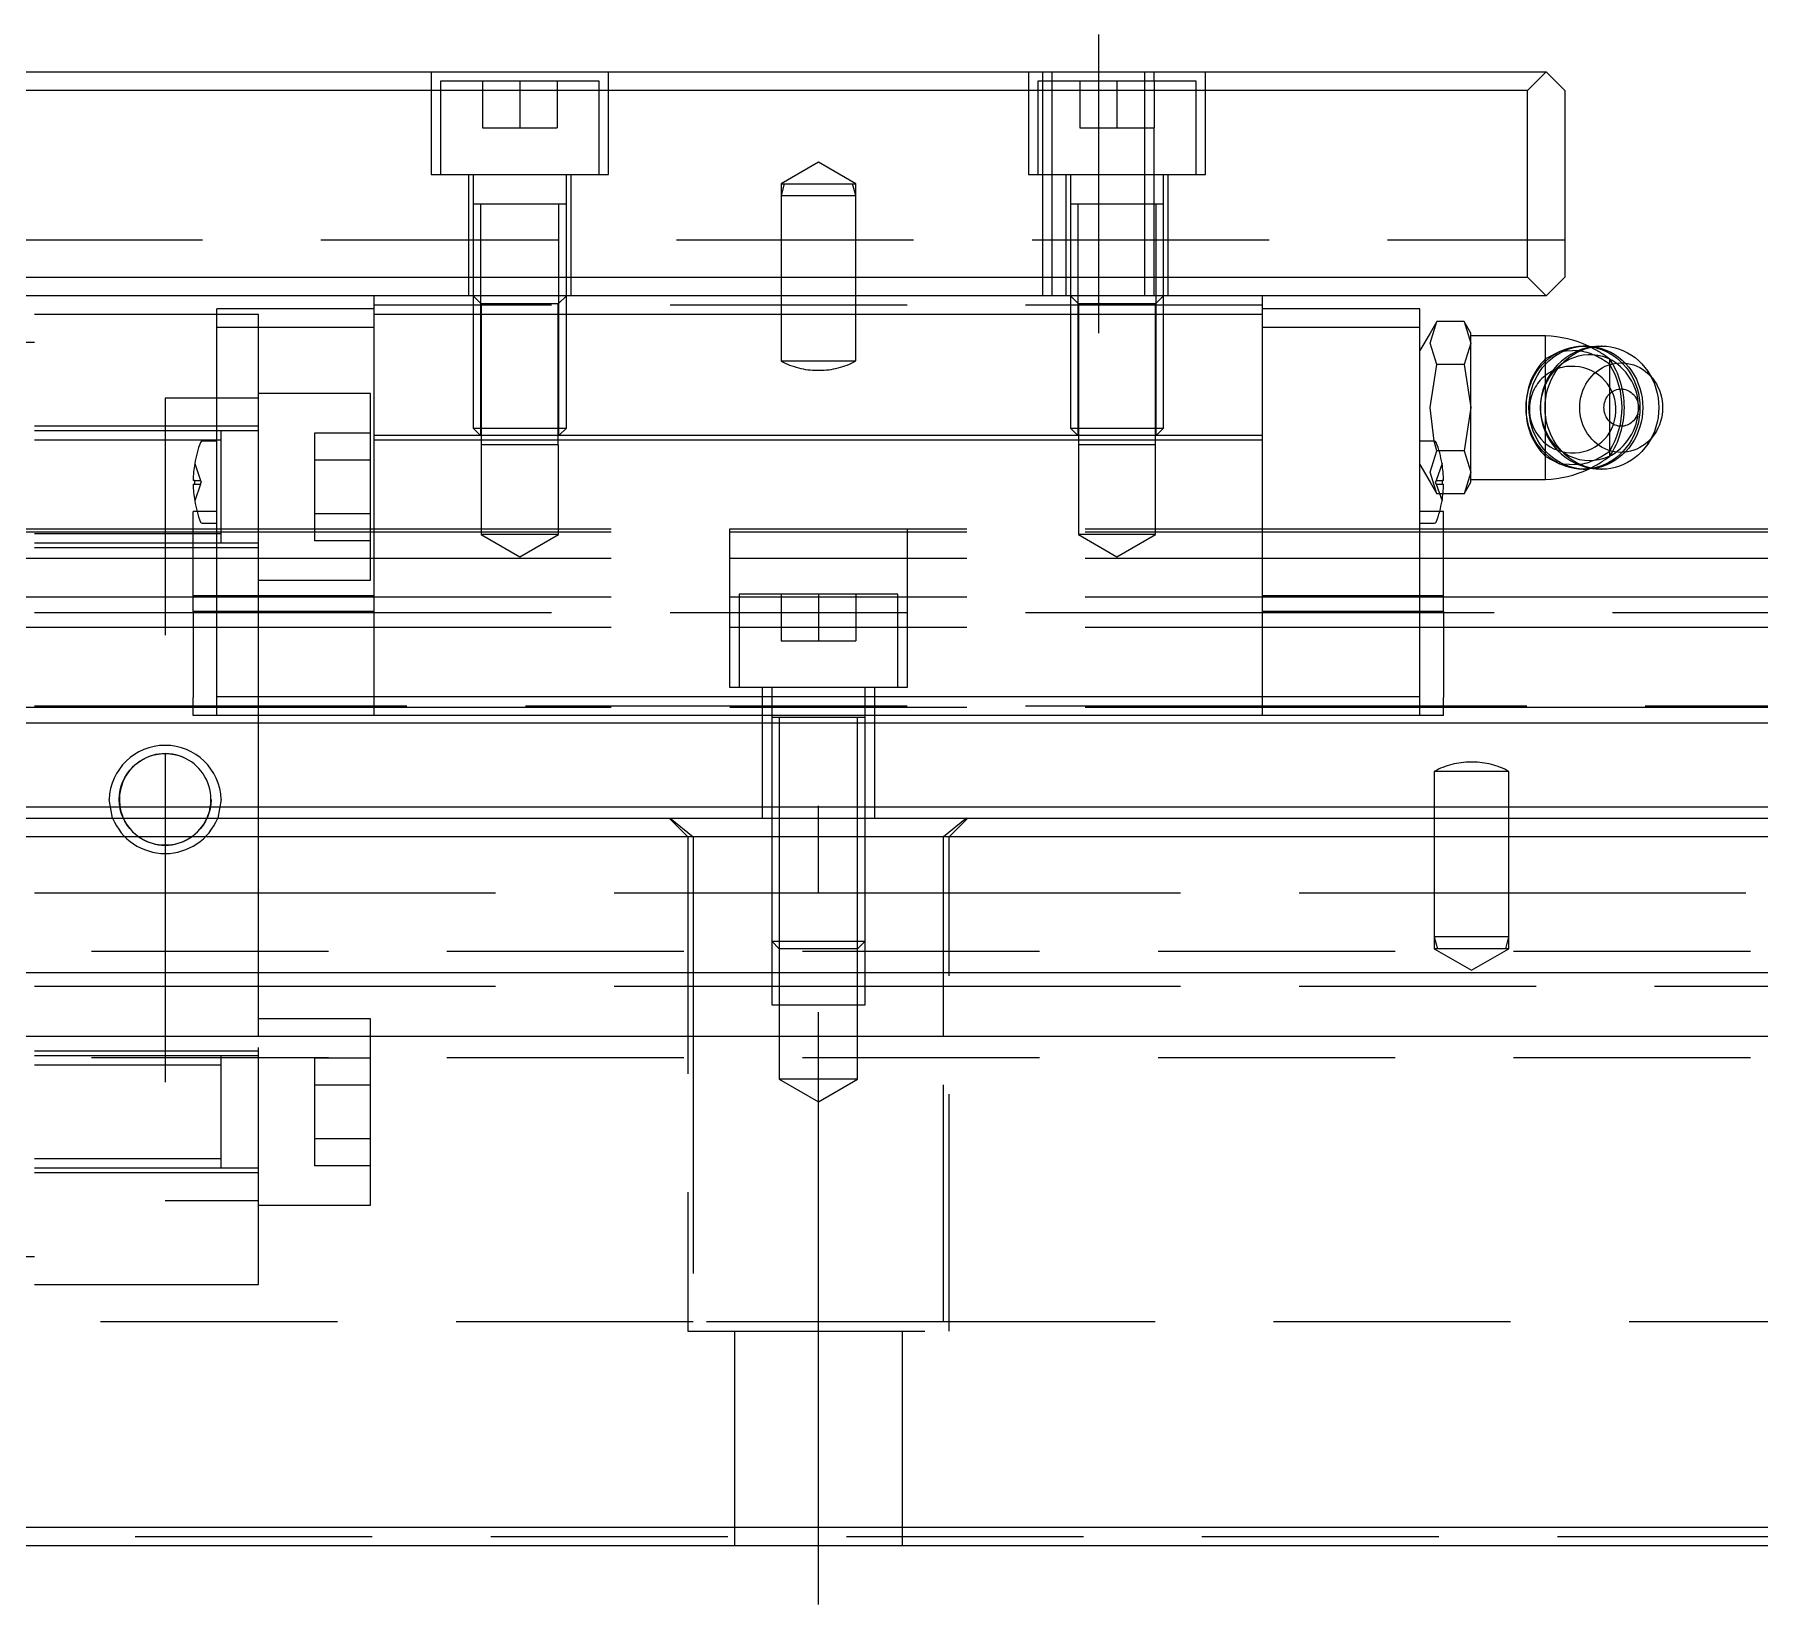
# Model space of a CAD drawing. Extents: x -42 to 900, y -356 to 120.
# Drawn here: x 338 to 430.4, y -320.8 to -236.7 of the extents above; entities that cross this region are included whole.
import ezdxf

# ---------------------------------------------------------------- set-up
doc = ezdxf.new("R2010")
doc.units = 0
doc.linetypes.add('CENTER', pattern=[50.8, 31.75, -6.35, 6.35, -6.35])
doc.linetypes.add('DASHED', pattern=[19.05, 12.7, -6.35])
doc.layers.get('0').update_dxf_attribs({"linetype": 'CONTINUOUS'})
doc.layers.add('CENTER', color=1, linetype='CENTER')

msp = doc.modelspace()

# ---------------------------------------------------------------- linework, layer by layer
at = {"color": 7, "linetype": 'CONTINUOUS'}
for p, q in [((221, -238.65), (419, -238.65)), ((419, -238.65), (418, -239.65)), ((420, -239.65), (419, -238.65)), ((418, -239.65), (222, -239.65)), ((418, -249.65), (418, -239.65)), ((420, -239.65), (420, -249.65)), ((366.5, -245.75), (361.5, -245.75)), ((366.5, -245.75), (361.5, -245.75)), ((366.5, -245.75), (361.5, -245.75)), ((398.5, -245.75), (393.5, -245.75)), ((398.5, -245.75), (393.5, -245.75)), ((222, -249.65), (418, -249.65)), ((418, -249.65), (419, -250.65)), ((419, -250.65), (420, -249.65)), ((419, -250.65), (221, -250.65)), ((356.2, -251.35), (347.768, -251.35)), ((347.768, -252.35), (347.768, -251.35)), ((356.2, -251.65), (356.2, -250.65)), ((403.8, -251.65), (403.8, -250.65)), ((412.232, -251.35), (403.8, -251.35)), ((412.232, -252.35), (412.232, -251.35)), ((347.768, -251.65), (338, -251.65)), ((356.2, -258.15), (356.2, -251.65)), ((403.8, -251.65), (356.2, -251.65)), ((403.8, -258.15), (403.8, -251.65)), ((413.135, -252.031), (412.778, -252.65)), ((412.778, -253.186), (413.135, -252.031)), ((414.6, -252.031), (413.135, -252.031)), ((414.6, -252.031), (414.599, -252.03)), ((414.957, -252.65), (414.6, -252.031)), ((414.6, -252.031), (414.957, -253.186)), ((356.2, -252.35), (347.768, -252.35)), ((347.768, -272.15), (347.768, -252.35)), ((412.232, -252.35), (403.8, -252.35)), ((412.232, -272.15), (412.232, -252.35)), ((412.778, -252.65), (412.232, -253.595)), ((413.135, -254.341), (412.778, -253.186)), ((414.957, -253.186), (414.6, -254.341)), ((414.957, -253.186), (414.957, -252.65)), ((418.957, -252.8), (414.957, -252.8)), ((414.957, -256.65), (414.957, -253.186)), ((418.957, -254.037), (418.957, -252.8)), ((418.813, -254.317), (418.989, -254.141)), ((419.718, -253.641), (418.957, -254.037)), ((418.966, -254.317), (419.142, -254.141)), ((418.989, -254.141), (419.177, -253.98)), ((419.142, -254.141), (419.33, -253.98)), ((419.177, -253.98), (419.376, -253.836)), ((419.33, -253.98), (419.529, -253.836)), ((419.376, -253.836), (419.585, -253.71)), ((419.529, -253.836), (419.738, -253.71)), ((419.585, -253.71), (419.802, -253.601)), ((419.738, -253.71), (419.955, -253.601)), ((419.802, -253.601), (420.027, -253.512)), ((419.826, -254.317), (420.001, -254.141)), ((419.955, -253.601), (420.18, -253.512)), ((420.001, -254.141), (420.189, -253.98)), ((420.027, -253.512), (420.257, -253.441)), ((420.18, -253.512), (420.41, -253.441)), ((420.189, -253.98), (420.388, -253.836)), ((420.257, -253.441), (420.492, -253.391)), ((420.388, -253.836), (420.597, -253.71)), ((420.41, -253.441), (420.645, -253.391)), ((420.492, -253.391), (420.729, -253.36)), ((420.597, -253.71), (420.815, -253.601)), ((420.645, -253.391), (420.883, -253.36)), ((420.729, -253.36), (420.969, -253.35)), ((420.815, -253.601), (421.039, -253.512)), ((420.883, -253.36), (421.122, -253.35)), ((421.122, -253.35), (420.969, -253.35)), ((421.039, -253.512), (421.27, -253.441)), ((421.122, -253.35), (421.534, -253.38)), ((421.27, -253.441), (421.504, -253.391)), ((421.504, -253.391), (421.742, -253.36)), ((421.742, -253.36), (421.981, -253.35)), ((421.981, -253.35), (422.219, -253.36)), ((422.219, -253.36), (422.455, -253.39)), ((422.455, -253.39), (422.688, -253.44)), ((422.688, -253.44), (422.916, -253.509)), ((422.916, -253.509), (423.14, -253.597)), ((423.14, -253.597), (423.356, -253.704)), ((423.356, -253.704), (423.563, -253.829)), ((423.563, -253.829), (423.762, -253.971)), ((423.762, -253.971), (423.949, -254.129)), ((423.949, -254.129), (424.124, -254.303)), ((412.778, -256.65), (413.135, -254.341)), ((414.6, -254.341), (413.135, -254.341)), ((414.6, -254.341), (414.957, -256.65)), ((418.252, -255.152), (418.369, -254.926)), ((418.369, -254.926), (418.502, -254.71)), ((418.405, -255.152), (418.522, -254.926)), ((418.502, -254.71), (418.65, -254.507)), ((418.522, -254.926), (418.655, -254.71)), ((418.65, -254.507), (418.813, -254.317)), ((418.655, -254.71), (418.803, -254.507)), ((418.803, -254.507), (418.966, -254.317)), ((419.265, -255.152), (419.382, -254.926)), ((419.382, -254.926), (419.515, -254.71)), ((419.515, -254.71), (419.663, -254.507)), ((419.663, -254.507), (419.826, -254.317)), ((421.326, -255.095), (421.443, -254.957)), ((421.443, -254.957), (421.57, -254.829)), ((421.57, -254.829), (421.707, -254.712)), ((421.707, -254.712), (421.851, -254.607)), ((421.851, -254.607), (422.002, -254.515)), ((422.002, -254.515), (422.159, -254.436)), ((422.159, -254.436), (422.322, -254.37)), ((422.322, -254.37), (422.489, -254.318)), ((422.489, -254.318), (422.659, -254.281)), ((422.659, -254.281), (422.831, -254.258)), ((422.831, -254.258), (423.005, -254.25)), ((423.005, -254.25), (423.178, -254.257)), ((423.178, -254.257), (423.351, -254.278)), ((423.351, -254.278), (423.521, -254.313)), ((423.521, -254.313), (423.688, -254.363)), ((423.688, -254.363), (423.852, -254.428)), ((423.852, -254.428), (424.01, -254.505)), ((424.01, -254.505), (424.162, -254.596)), ((424.124, -254.303), (424.287, -254.49)), ((424.162, -254.596), (424.307, -254.699)), ((424.287, -254.49), (424.435, -254.691)), ((424.307, -254.699), (424.444, -254.815)), ((424.799, -255.225), (424.435, -254.691)), ((424.444, -254.815), (424.572, -254.942)), ((424.572, -254.942), (424.691, -255.079)), ((424.691, -255.079), (424.799, -255.225)), ((417.957, -256.134), (418.004, -255.88)), ((418.004, -255.88), (418.069, -255.63)), ((418.069, -255.63), (418.152, -255.387)), ((418.111, -256.134), (418.157, -255.88)), ((418.152, -255.387), (418.252, -255.152)), ((418.157, -255.88), (418.222, -255.63)), ((418.222, -255.63), (418.305, -255.387)), ((418.305, -255.387), (418.405, -255.152)), ((418.97, -256.134), (419.017, -255.88)), ((419.017, -255.88), (419.082, -255.63)), ((419.082, -255.63), (419.165, -255.387)), ((419.165, -255.387), (419.265, -255.152)), ((420.858, -256.091), (420.905, -255.91)), ((420.905, -255.91), (420.965, -255.734)), ((420.965, -255.734), (421.038, -255.563)), ((421.038, -255.563), (421.122, -255.399)), ((421.122, -255.399), (421.218, -255.243)), ((421.218, -255.243), (421.326, -255.095)), ((422.258, -256.076), (422.307, -256.007)), ((422.307, -256.007), (422.361, -255.943)), ((422.361, -255.943), (422.421, -255.884)), ((422.421, -255.884), (422.485, -255.831)), ((422.485, -255.831), (422.553, -255.784)), ((422.553, -255.784), (422.624, -255.744)), ((422.624, -255.744), (422.699, -255.71)), ((422.699, -255.71), (422.776, -255.684)), ((422.776, -255.684), (422.854, -255.665)), ((422.854, -255.665), (422.934, -255.654)), ((422.934, -255.654), (423.015, -255.65)), ((423.015, -255.65), (423.095, -255.654)), ((423.095, -255.654), (423.175, -255.665)), ((423.175, -255.665), (423.254, -255.684)), ((423.254, -255.684), (423.331, -255.71)), ((423.331, -255.71), (423.405, -255.744)), ((423.405, -255.744), (423.477, -255.784)), ((423.477, -255.784), (423.545, -255.831)), ((423.545, -255.831), (423.609, -255.884)), ((423.609, -255.884), (423.668, -255.943)), ((423.668, -255.943), (423.722, -256.007)), ((423.722, -256.007), (423.771, -256.076)), ((424.799, -255.225), (424.898, -255.383)), ((424.898, -255.383), (424.985, -255.549)), ((424.985, -255.549), (425.059, -255.722)), ((425.059, -255.722), (425.121, -255.9)), ((425.121, -255.9), (425.169, -256.083)), ((413, -258.448), (412.778, -256.65)), ((414.957, -256.65), (414.6, -258.959)), ((414.957, -260.114), (414.957, -256.65)), ((417.92, -256.65), (417.929, -256.391)), ((417.929, -256.909), (417.92, -256.65)), ((417.929, -256.391), (417.957, -256.134)), ((417.957, -257.166), (417.929, -256.909)), ((418.073, -256.65), (418.082, -256.391)), ((418.082, -256.909), (418.073, -256.65)), ((418.082, -256.391), (418.111, -256.134)), ((418.111, -257.166), (418.082, -256.909)), ((418.933, -256.65), (418.942, -256.391)), ((418.942, -256.909), (418.933, -256.65)), ((418.942, -256.391), (418.97, -256.134)), ((418.97, -257.166), (418.942, -256.909)), ((420.797, -256.65), (420.804, -256.462)), ((420.804, -256.838), (420.797, -256.65)), ((420.804, -256.462), (420.825, -256.276)), ((420.825, -257.024), (420.804, -256.838)), ((420.825, -256.276), (420.858, -256.091)), ((422.091, -256.65), (422.094, -256.563)), ((422.094, -256.737), (422.091, -256.65)), ((422.094, -256.563), (422.105, -256.476)), ((422.105, -256.824), (422.094, -256.737)), ((422.105, -256.476), (422.122, -256.391)), ((422.122, -256.909), (422.105, -256.824)), ((422.122, -256.391), (422.147, -256.308)), ((422.147, -256.992), (422.122, -256.909)), ((422.147, -256.308), (422.177, -256.227)), ((422.177, -256.227), (422.215, -256.15)), ((422.215, -256.15), (422.258, -256.076)), ((423.771, -256.076), (423.815, -256.15)), ((423.815, -256.15), (423.852, -256.227)), ((423.852, -256.227), (423.883, -256.308)), ((423.883, -256.308), (423.907, -256.391)), ((423.907, -256.909), (423.883, -256.992)), ((423.907, -256.391), (423.925, -256.476)), ((423.925, -256.824), (423.907, -256.909)), ((423.925, -256.476), (423.935, -256.563)), ((423.935, -256.737), (423.925, -256.824)), ((423.935, -256.563), (423.939, -256.65)), ((423.939, -256.65), (423.935, -256.737)), ((425.169, -256.083), (425.204, -256.27)), ((425.204, -256.27), (425.225, -256.46)), ((425.225, -256.84), (425.204, -257.03)), ((425.225, -256.46), (425.232, -256.65)), ((425.232, -256.65), (425.225, -256.84)), ((418.004, -257.42), (417.957, -257.166)), ((418.069, -257.67), (418.004, -257.42)), ((418.152, -257.913), (418.069, -257.67)), ((418.157, -257.42), (418.111, -257.166)), ((418.222, -257.67), (418.157, -257.42)), ((418.305, -257.913), (418.222, -257.67)), ((419.017, -257.42), (418.97, -257.166)), ((419.082, -257.67), (419.017, -257.42)), ((419.165, -257.913), (419.082, -257.67)), ((420.858, -257.209), (420.825, -257.024)), ((420.905, -257.39), (420.858, -257.209)), ((420.965, -257.566), (420.905, -257.39)), ((421.038, -257.737), (420.965, -257.566)), ((421.122, -257.901), (421.038, -257.737)), ((422.177, -257.073), (422.147, -256.992)), ((422.215, -257.15), (422.177, -257.073)), ((422.258, -257.224), (422.215, -257.15)), ((422.307, -257.293), (422.258, -257.224)), ((422.361, -257.357), (422.307, -257.293)), ((422.421, -257.416), (422.361, -257.357)), ((422.485, -257.469), (422.421, -257.416)), ((422.553, -257.516), (422.485, -257.469)), ((422.624, -257.556), (422.553, -257.516)), ((422.699, -257.59), (422.624, -257.556)), ((422.776, -257.616), (422.699, -257.59)), ((422.854, -257.635), (422.776, -257.616)), ((422.934, -257.646), (422.854, -257.635)), ((423.015, -257.65), (422.934, -257.646)), ((423.095, -257.646), (423.015, -257.65)), ((423.175, -257.635), (423.095, -257.646)), ((423.254, -257.616), (423.175, -257.635)), ((423.331, -257.59), (423.254, -257.616)), ((423.405, -257.556), (423.331, -257.59)), ((423.477, -257.516), (423.405, -257.556)), ((423.545, -257.469), (423.477, -257.516)), ((423.609, -257.416), (423.545, -257.469)), ((423.668, -257.357), (423.609, -257.416)), ((423.722, -257.293), (423.668, -257.357)), ((423.771, -257.224), (423.722, -257.293)), ((423.815, -257.15), (423.771, -257.224)), ((423.852, -257.073), (423.815, -257.15)), ((423.883, -256.992), (423.852, -257.073)), ((424.985, -257.751), (424.898, -257.917)), ((425.059, -257.578), (424.985, -257.751)), ((425.121, -257.4), (425.059, -257.578)), ((425.169, -257.217), (425.121, -257.4)), ((425.204, -257.03), (425.169, -257.217)), ((347.768, -258.45), (346.986, -258.45)), ((356.2, -258.4), (356.2, -258.15)), ((403.8, -258.15), (356.2, -258.15)), ((356.2, -272.15), (356.2, -258.4)), ((403.8, -258.4), (356.2, -258.4)), ((403.8, -258.4), (403.8, -258.15)), ((403.8, -272.15), (403.8, -258.4)), ((413.014, -258.45), (412.232, -258.45)), ((418.252, -258.148), (418.152, -257.913)), ((418.369, -258.374), (418.252, -258.148)), ((418.405, -258.148), (418.305, -257.913)), ((418.502, -258.59), (418.369, -258.374)), ((418.522, -258.374), (418.405, -258.148)), ((418.65, -258.793), (418.502, -258.59)), ((418.655, -258.59), (418.522, -258.374)), ((418.803, -258.793), (418.655, -258.59)), ((419.265, -258.148), (419.165, -257.913)), ((419.382, -258.374), (419.265, -258.148)), ((419.515, -258.59), (419.382, -258.374)), ((419.663, -258.793), (419.515, -258.59)), ((421.218, -258.057), (421.122, -257.901)), ((421.326, -258.205), (421.218, -258.057)), ((421.443, -258.343), (421.326, -258.205)), ((421.57, -258.471), (421.443, -258.343)), ((421.707, -258.588), (421.57, -258.471)), ((421.851, -258.693), (421.707, -258.588)), ((422.002, -258.785), (421.851, -258.693)), ((422.159, -258.864), (422.002, -258.785)), ((424.162, -258.704), (424.01, -258.795)), ((424.307, -258.601), (424.162, -258.704)), ((424.435, -258.609), (424.287, -258.81)), ((424.444, -258.485), (424.307, -258.601)), ((424.435, -258.609), (424.799, -258.075)), ((424.572, -258.358), (424.444, -258.485)), ((424.691, -258.221), (424.572, -258.358)), ((424.799, -258.075), (424.691, -258.221)), ((424.898, -257.917), (424.799, -258.075)), ((414.6, -258.959), (413.257, -258.959)), ((414.6, -258.959), (414.957, -260.114)), ((418.813, -258.983), (418.65, -258.793)), ((418.966, -258.983), (418.803, -258.793)), ((418.989, -259.159), (418.813, -258.983)), ((418.957, -259.263), (419.717, -259.659)), ((418.957, -260.5), (418.957, -259.263)), ((419.142, -259.159), (418.966, -258.983)), ((419.177, -259.32), (418.989, -259.159)), ((419.33, -259.32), (419.142, -259.159)), ((419.376, -259.464), (419.177, -259.32)), ((419.529, -259.464), (419.33, -259.32)), ((419.585, -259.59), (419.376, -259.464)), ((419.738, -259.59), (419.529, -259.464)), ((419.802, -259.699), (419.585, -259.59)), ((419.826, -258.984), (419.663, -258.793)), ((419.955, -259.699), (419.738, -259.59)), ((420.027, -259.788), (419.802, -259.699)), ((420.001, -259.159), (419.826, -258.984)), ((420.18, -259.788), (419.955, -259.699)), ((420.189, -259.32), (420.001, -259.159)), ((420.388, -259.464), (420.189, -259.32)), ((420.597, -259.59), (420.388, -259.464)), ((420.815, -259.699), (420.597, -259.59)), ((421.039, -259.789), (420.815, -259.699)), ((422.322, -258.93), (422.159, -258.864)), ((422.489, -258.982), (422.322, -258.93)), ((422.659, -259.019), (422.489, -258.982)), ((422.831, -259.042), (422.659, -259.019)), ((423.005, -259.05), (422.831, -259.042)), ((423.14, -259.703), (422.917, -259.791)), ((423.178, -259.043), (423.005, -259.05)), ((423.356, -259.596), (423.14, -259.703)), ((423.351, -259.022), (423.178, -259.043)), ((423.521, -258.987), (423.351, -259.022)), ((423.564, -259.471), (423.356, -259.596)), ((423.688, -258.937), (423.521, -258.987)), ((423.762, -259.329), (423.564, -259.471)), ((423.852, -258.872), (423.688, -258.937)), ((423.949, -259.171), (423.762, -259.329)), ((424.01, -258.795), (423.852, -258.872)), ((424.124, -258.997), (423.949, -259.171)), ((424.287, -258.81), (424.124, -258.997)), ((346.584, -260.55), (346.502, -260.55)), ((346.584, -260.75), (346.584, -260.55)), ((413.416, -260.55), (413.416, -260.75)), ((413.498, -260.55), (413.416, -260.55)), ((414.957, -260.114), (414.6, -261.269)), ((414.957, -260.65), (414.957, -260.114)), ((414.957, -260.5), (418.957, -260.5)), ((420.257, -259.859), (420.027, -259.788)), ((420.41, -259.859), (420.18, -259.788)), ((420.492, -259.909), (420.257, -259.859)), ((420.645, -259.909), (420.41, -259.859)), ((420.729, -259.94), (420.492, -259.909)), ((420.883, -259.94), (420.645, -259.909)), ((420.969, -259.95), (420.729, -259.94)), ((421.122, -259.95), (420.883, -259.94)), ((420.969, -259.95), (421.122, -259.95)), ((421.27, -259.859), (421.039, -259.789)), ((421.534, -259.92), (421.122, -259.95)), ((421.505, -259.909), (421.27, -259.859)), ((421.742, -259.94), (421.505, -259.909)), ((421.982, -259.95), (421.742, -259.94)), ((422.219, -259.94), (421.982, -259.95)), ((422.455, -259.91), (422.219, -259.94)), ((422.688, -259.86), (422.455, -259.91)), ((422.917, -259.791), (422.688, -259.86)), ((346.502, -260.75), (346.584, -260.75)), ((413.416, -260.75), (413.498, -260.75)), ((414.6, -261.269), (413.467, -261.269)), ((414.599, -261.27), (414.6, -261.269)), ((414.6, -261.269), (414.957, -260.65)), ((346.709, -262.22), (346.5, -262.22)), ((346.5, -264.82), (346.5, -262.22)), ((413.5, -262.22), (413.291, -262.22)), ((413.5, -264.82), (413.5, -262.22)), ((293.5, -263.15), (346.5, -263.15)), ((293.5, -263.314), (346.5, -263.314)), ((346.986, -262.85), (347.768, -262.85)), ((412.232, -262.85), (413.014, -262.85)), ((413.5, -263.15), (640, -263.15)), ((413.5, -263.314), (640, -263.314)), ((293.5, -264.712), (346.5, -264.712)), ((346.5, -266.733), (346.5, -264.82)), ((413.5, -264.712), (640, -264.712)), ((413.5, -266.733), (413.5, -264.82)), ((293.5, -266.788), (346.5, -266.788)), ((347.768, -266.733), (346.5, -266.733)), ((346.5, -267.578), (346.5, -266.733)), ((413.5, -266.733), (412.232, -266.733)), ((413.5, -267.578), (413.5, -266.733)), ((413.5, -266.788), (640, -266.788)), ((346.5, -267.578), (346.5, -272.188)), ((347.768, -267.578), (346.5, -267.578)), ((413.5, -267.578), (412.232, -267.578)), ((413.5, -267.578), (413.5, -272.188)), ((293.5, -268.409), (346.5, -268.409)), ((413.5, -268.409), (640, -268.409)), ((346.5, -273.15), (346.5, -272.188)), ((347.768, -273.15), (347.768, -272.15)), ((356.2, -272.15), (347.768, -272.15)), ((356.2, -273.15), (356.2, -272.15)), ((403.8, -272.15), (356.2, -272.15)), ((412.232, -272.15), (403.8, -272.15)), ((403.8, -273.15), (403.8, -272.15)), ((412.232, -273.15), (412.232, -272.15)), ((413.5, -273.15), (413.5, -272.188)), ((0, -273.55), (640, -273.55)), ((293.5, -272.702), (346.5, -272.702)), ((347.768, -273.15), (346.5, -273.15)), ((356.2, -273.15), (347.768, -273.15)), ((403.8, -273.15), (356.2, -273.15)), ((382.5, -273.25), (377.5, -273.25)), ((412.232, -273.15), (403.8, -273.15)), ((413.5, -273.15), (412.232, -273.15)), ((413.5, -272.702), (640, -272.702)), ((0, -278.05), (640, -278.05)), ((1, -278.65), (639, -278.65)), ((638, -279.65), (2, -279.65)), ((638, -286.95), (2, -286.95)), ((638, -290.35), (2, -290.35)), ((2, -316.65), (638, -316.65)), ((639, -317.65), (1, -317.65))]:
    msp.add_line(p, q, dxfattribs=at)
at = {"color": 3, "linetype": 'DASHED'}
for p, q in [((359.25, -238.65), (359.25, -244.15)), ((359.75, -239.15), (359.75, -244.15)), ((368.25, -239.15), (359.75, -239.15)), ((362, -239.15), (362, -241.65)), ((364, -239.15), (364, -241.65)), ((366, -239.15), (366, -241.65)), ((368.25, -244.15), (368.25, -239.15)), ((368.75, -244.15), (368.75, -238.65)), ((391.25, -238.65), (391.25, -244.15)), ((391.75, -239.15), (391.75, -244.15)), ((400.25, -239.15), (391.75, -239.15)), ((392, -238.65), (392, -239.15)), ((392, -239.15), (392, -244.15)), ((392.5, -238.65), (392.5, -250.65)), ((394, -239.15), (394, -241.65)), ((396, -239.15), (396, -241.65)), ((397.5, -250.65), (397.5, -238.65)), ((398, -239.15), (398, -238.65)), ((398, -239.15), (398, -241.65)), ((400.25, -244.15), (400.25, -239.15)), ((400.75, -244.15), (400.75, -238.65)), ((362, -241.65), (364, -241.65)), ((364, -241.65), (366, -241.65)), ((394, -241.65), (396, -241.65)), ((396, -241.65), (398, -241.65)), ((398, -244.15), (398, -241.65)), ((380, -243.495), (378, -244.65)), ((382, -244.65), (380, -243.495)), ((359.25, -244.15), (368.75, -244.15)), ((361.25, -244.15), (361.25, -250.65)), ((361.5, -244.15), (361.5, -245.75)), ((366.5, -245.75), (366.5, -244.15)), ((366.75, -250.65), (366.75, -244.15)), ((378, -244.65), (378, -245.28)), ((378.169, -244.65), (378, -245.28)), ((378, -244.65), (380, -244.65)), ((380, -244.65), (382, -244.65)), ((382, -245.28), (381.831, -244.65)), ((382, -245.28), (382, -244.65)), ((391.25, -244.15), (400.75, -244.15)), ((392, -244.15), (392, -250.65)), ((393.25, -244.15), (393.25, -250.65)), ((393.5, -244.15), (393.5, -245.75)), ((398, -245.75), (398, -244.15)), ((398.5, -245.75), (398.5, -244.15)), ((398.75, -250.65), (398.75, -244.15)), ((361.5, -245.745), (361.5, -245.75)), ((361.5, -245.75), (361.5, -245.755)), ((361.5, -245.75), (361.5, -250.65)), ((366.5, -245.75), (361.5, -245.75)), ((361.9, -245.75), (361.9, -250.65)), ((366.1, -250.65), (366.1, -245.75)), ((366.5, -245.75), (366.5, -245.745)), ((366.5, -245.755), (366.5, -245.75)), ((366.5, -250.65), (366.5, -245.75)), ((378, -245.28), (378, -250.65)), ((378, -245.28), (382, -245.28)), ((382, -250.65), (382, -245.28)), ((393.5, -245.745), (393.5, -245.75)), ((393.5, -245.75), (393.5, -245.755)), ((393.5, -245.75), (393.5, -250.65)), ((398.5, -245.75), (393.5, -245.75)), ((393.9, -245.75), (393.9, -250.65)), ((398, -250.65), (398, -245.75)), ((398.1, -250.65), (398.1, -245.75)), ((398.5, -245.75), (398.5, -245.745)), ((398.5, -245.755), (398.5, -245.75)), ((398.5, -250.65), (398.5, -245.75)), ((220, -247.65), (420, -247.65)), ((403.8, -251.15), (356.2, -251.15)), ((361.5, -250.65), (361.938, -251.088)), ((361.5, -250.65), (361.5, -257.75)), ((366.5, -250.65), (361.5, -250.65)), ((361.9, -250.65), (361.9, -258.15)), ((361.938, -251.088), (361.938, -258.65)), ((366.062, -251.088), (361.938, -251.088)), ((366.062, -251.088), (366.5, -250.65)), ((366.062, -258.65), (366.062, -251.088)), ((366.1, -258.15), (366.1, -250.65)), ((366.5, -257.75), (366.5, -250.65)), ((378, -250.65), (378, -254.15)), ((382, -254.15), (382, -250.65)), ((393.5, -250.65), (393.938, -251.088)), ((393.5, -250.65), (393.5, -257.75)), ((398.5, -250.65), (393.5, -250.65)), ((393.9, -250.65), (393.9, -258.15)), ((393.938, -251.088), (393.938, -258.65)), ((398.062, -251.088), (393.938, -251.088)), ((398.062, -251.088), (398.5, -250.65)), ((398.062, -258.65), (398.062, -251.088)), ((398.1, -258.15), (398.1, -250.65)), ((398.5, -257.75), (398.5, -250.65)), ((350, -251.65), (347.768, -251.65)), ((350, -263.15), (350, -251.65)), ((338, -253.15), (336.5, -253.15)), ((378, -254.15), (382, -254.15)), ((418.957, -259.263), (418.957, -254.037)), ((420.739, -253.594), (419.718, -253.641)), ((419.838, -254.293), (420.034, -254.159)), ((420.013, -254.183), (420.228, -254.061)), ((420.228, -254.061), (420.47, -253.955)), ((420.47, -253.955), (420.721, -253.876)), ((420.721, -253.876), (420.978, -253.824)), ((420.969, -253.35), (421.208, -253.36)), ((420.978, -253.824), (421.239, -253.8)), ((421.208, -253.36), (421.446, -253.391)), ((421.239, -253.8), (421.501, -253.805)), ((421.446, -253.391), (421.68, -253.441)), ((421.501, -253.805), (421.762, -253.839)), ((421.534, -253.38), (421.773, -253.426)), ((421.68, -253.441), (421.911, -253.512)), ((421.762, -253.839), (422.017, -253.9)), ((421.773, -253.426), (422.008, -253.493)), ((421.911, -253.512), (422.135, -253.601)), ((421.981, -253.35), (421.953, -253.35)), ((422.008, -253.493), (422.238, -253.579)), ((422.017, -253.9), (422.266, -253.989)), ((422.135, -253.601), (422.353, -253.71)), ((422.238, -253.579), (422.46, -253.685)), ((422.266, -253.989), (422.505, -254.105)), ((422.353, -253.71), (422.562, -253.836)), ((422.4, -254.333), (422.4, -254.05)), ((422.46, -253.685), (422.674, -253.81)), ((422.562, -253.836), (422.761, -253.98)), ((422.674, -253.81), (422.878, -253.953)), ((422.761, -253.98), (422.949, -254.141)), ((422.878, -253.953), (423.071, -254.113)), ((422.949, -254.141), (423.125, -254.317)), ((423.071, -254.113), (423.252, -254.289)), ((379.937, -254.65), (380.063, -254.65)), ((419.061, -255.212), (419.186, -255)), ((419.186, -255), (419.327, -254.801)), ((419.327, -254.801), (419.483, -254.616)), ((419.483, -254.616), (419.654, -254.446)), ((419.654, -254.446), (419.838, -254.293)), ((422.4, -258.967), (422.4, -254.333)), ((423.125, -254.317), (423.287, -254.507)), ((423.252, -254.289), (423.419, -254.48)), ((423.287, -254.507), (423.435, -254.71)), ((423.419, -254.48), (423.571, -254.685)), ((423.435, -254.71), (423.568, -254.926)), ((423.568, -254.926), (423.685, -255.152)), ((423.571, -254.685), (423.708, -254.902)), ((423.708, -254.902), (423.828, -255.131)), ((424.435, -254.691), (424.571, -254.908)), ((424.571, -254.908), (424.69, -255.136)), ((356, -255.9), (350, -255.9)), ((356, -263.15), (356, -255.9)), ((418.745, -256.15), (418.795, -255.905)), ((418.795, -255.905), (418.865, -255.666)), ((418.865, -255.666), (418.954, -255.434)), ((418.954, -255.434), (419.061, -255.212)), ((423.685, -255.152), (423.785, -255.387)), ((423.785, -255.387), (423.868, -255.63)), ((423.828, -255.131), (423.932, -255.369)), ((423.868, -255.63), (423.933, -255.88)), ((423.932, -255.369), (424.017, -255.615)), ((423.933, -255.88), (423.98, -256.134)), ((424.017, -255.615), (424.084, -255.868)), ((424.084, -255.868), (424.132, -256.126)), ((424.69, -255.136), (424.793, -255.373)), ((424.793, -255.373), (424.878, -255.619)), ((424.878, -255.619), (424.944, -255.871)), ((424.944, -255.871), (424.992, -256.128)), ((350, -256.15), (345, -256.15)), ((345, -256.15), (345, -275.191)), ((418.705, -256.65), (418.715, -256.399)), ((418.715, -256.901), (418.705, -256.65)), ((418.715, -256.399), (418.745, -256.15)), ((418.745, -257.15), (418.715, -256.901)), ((423.98, -256.134), (424.008, -256.391)), ((424.008, -256.909), (423.98, -257.166)), ((424.008, -256.391), (424.017, -256.65)), ((424.017, -256.65), (424.008, -256.909)), ((424.132, -256.126), (424.161, -256.387)), ((424.161, -256.913), (424.132, -257.174)), ((424.161, -256.387), (424.171, -256.65)), ((424.171, -256.65), (424.161, -256.913)), ((424.992, -256.128), (425.021, -256.388)), ((425.021, -256.912), (424.992, -257.172)), ((425.021, -256.388), (425.03, -256.65)), ((425.03, -256.65), (425.021, -256.912)), ((350, -257.65), (338, -257.65)), ((361.5, -257.75), (361.9, -258.15)), ((361.5, -257.75), (366.5, -257.75)), ((366.1, -258.15), (366.5, -257.75)), ((393.5, -257.75), (393.9, -258.15)), ((393.5, -257.75), (398.5, -257.75)), ((398.1, -258.15), (398.5, -257.75)), ((418.795, -257.395), (418.745, -257.15)), ((418.865, -257.634), (418.795, -257.395)), ((418.954, -257.866), (418.865, -257.634)), ((423.868, -257.67), (423.785, -257.913)), ((423.933, -257.42), (423.868, -257.67)), ((424.017, -257.685), (423.931, -257.931)), ((423.98, -257.166), (423.933, -257.42)), ((424.084, -257.432), (424.017, -257.685)), ((424.132, -257.174), (424.084, -257.432)), ((424.878, -257.681), (424.793, -257.927)), ((424.944, -257.429), (424.878, -257.681)), ((424.992, -257.172), (424.944, -257.429)), ((347.768, -257.9), (338, -257.9)), ((347.768, -258.4), (338, -258.4)), ((348, -257.9), (347.768, -257.9)), ((348, -258.4), (347.768, -258.4)), ((348, -257.9), (347.995, -257.9)), ((348.005, -257.9), (348, -257.9)), ((350, -257.9), (348, -257.9)), ((348, -263.9), (348, -257.9)), ((348, -260.9), (348, -257.9)), ((348, -260.74), (348, -257.9)), ((356, -258.013), (353, -258.013)), ((353, -258.013), (353, -259.457)), ((361.933, -258.65), (361.933, -263.45)), ((366.067, -258.65), (361.933, -258.65)), ((366.067, -263.45), (366.067, -258.65)), ((393.933, -258.65), (393.933, -263.45)), ((398.067, -258.65), (393.933, -258.65)), ((398.067, -263.45), (398.067, -258.65)), ((413.135, -258.959), (413, -258.448)), ((419.061, -258.088), (418.954, -257.866)), ((419.186, -258.3), (419.061, -258.088)), ((419.327, -258.499), (419.186, -258.3)), ((419.483, -258.684), (419.327, -258.499)), ((419.654, -258.854), (419.483, -258.684)), ((423.435, -258.59), (423.287, -258.793)), ((423.571, -258.615), (423.419, -258.82)), ((423.568, -258.374), (423.435, -258.59)), ((423.685, -258.148), (423.568, -258.374)), ((423.708, -258.398), (423.571, -258.615)), ((423.785, -257.913), (423.685, -258.148)), ((423.828, -258.169), (423.708, -258.398)), ((423.931, -257.931), (423.828, -258.169)), ((424.571, -258.392), (424.435, -258.609)), ((424.69, -258.164), (424.571, -258.392)), ((424.793, -257.927), (424.69, -258.164)), ((346.584, -259.65), (346.584, -259.652)), ((346.584, -259.65), (346.584, -259.652)), ((346.584, -259.65), (346.584, -259.652)), ((346.584, -259.65), (346.584, -259.652)), ((346.584, -259.652), (346.9, -260.55)), ((356, -259.457), (353, -259.457)), ((353, -259.457), (353, -262.343)), ((412.232, -259.705), (412.778, -260.65)), ((412.778, -260.114), (413.135, -258.959)), ((413.416, -259.652), (413.1, -260.55)), ((413.257, -258.959), (413.135, -258.959)), ((413.416, -259.652), (413.416, -259.65)), ((413.416, -259.652), (413.416, -259.65)), ((419.838, -259.007), (419.654, -258.854)), ((419.717, -259.659), (420.739, -259.706)), ((420.034, -259.141), (419.838, -259.007)), ((420.048, -259.139), (420.01, -259.115)), ((420.283, -259.265), (420.048, -259.139)), ((420.528, -259.366), (420.283, -259.265)), ((420.781, -259.439), (420.528, -259.366)), ((421.04, -259.484), (420.781, -259.439)), ((421.301, -259.501), (421.04, -259.484)), ((421.563, -259.489), (421.301, -259.501)), ((421.822, -259.449), (421.563, -259.489)), ((422.076, -259.381), (421.822, -259.449)), ((422.135, -259.699), (421.911, -259.788)), ((422.322, -259.286), (422.076, -259.381)), ((422.353, -259.59), (422.135, -259.699)), ((422.46, -259.615), (422.238, -259.721)), ((422.562, -259.464), (422.353, -259.59)), ((422.4, -259.25), (422.4, -258.967)), ((422.674, -259.49), (422.46, -259.615)), ((422.761, -259.32), (422.562, -259.464)), ((422.878, -259.347), (422.674, -259.49)), ((422.949, -259.159), (422.761, -259.32)), ((423.071, -259.187), (422.878, -259.347)), ((423.125, -258.983), (422.949, -259.159)), ((423.252, -259.011), (423.071, -259.187)), ((423.287, -258.793), (423.125, -258.983)), ((423.419, -258.82), (423.252, -259.011)), ((346.584, -260.55), (346.9, -260.55)), ((346.9, -260.55), (346.935, -260.65)), ((413.135, -261.269), (412.778, -260.114)), ((413.1, -260.55), (413.065, -260.65)), ((413.1, -260.55), (413.416, -260.55)), ((421.208, -259.94), (420.969, -259.95)), ((421.446, -259.909), (421.208, -259.94)), ((421.68, -259.859), (421.446, -259.909)), ((421.773, -259.874), (421.534, -259.92)), ((421.911, -259.788), (421.68, -259.859)), ((422.008, -259.807), (421.773, -259.874)), ((421.949, -259.95), (421.982, -259.95)), ((422.238, -259.721), (422.008, -259.807)), ((346.9, -260.75), (346.584, -261.648)), ((346.584, -260.75), (346.9, -260.75)), ((346.9, -260.75), (346.935, -260.65)), ((348, -263.15), (348, -260.74)), ((412.778, -260.65), (413.135, -261.269)), ((413.1, -260.75), (413.065, -260.65)), ((413.1, -260.75), (413.416, -261.648)), ((413.1, -260.75), (413.416, -260.75)), ((413.467, -261.269), (413.135, -261.269)), ((346.584, -261.648), (346.584, -261.65)), ((346.584, -261.648), (346.584, -261.65)), ((347.768, -262.22), (346.709, -262.22)), ((353, -262.343), (353, -263.787)), ((356, -262.343), (353, -262.343)), ((413.291, -262.22), (412.232, -262.22)), ((413.416, -261.65), (413.416, -261.648)), ((413.416, -261.65), (413.416, -261.648)), ((413.416, -261.65), (413.416, -261.648)), ((413.416, -261.65), (413.416, -261.648)), ((338, -263.4), (346.5, -263.4)), ((346.5, -263.15), (347.768, -263.15)), ((346.5, -263.314), (347.768, -263.314)), ((346.5, -263.4), (347.768, -263.4)), ((347.768, -263.15), (356.2, -263.15)), ((347.768, -263.314), (356.2, -263.314)), ((347.768, -263.4), (348, -263.4)), ((348, -263.9), (348, -263.15)), ((350, -273.15), (350, -263.15)), ((356, -265.9), (356, -263.15)), ((356.2, -263.15), (403.8, -263.15)), ((356.2, -263.314), (403.8, -263.314)), ((375.25, -271.65), (375.25, -263.15)), ((384.75, -263.15), (384.75, -271.65)), ((403.8, -263.15), (412.232, -263.15)), ((403.8, -263.314), (412.232, -263.314)), ((412.232, -263.15), (413.5, -263.15)), ((412.232, -263.314), (413.5, -263.314)), ((338, -263.9), (346.5, -263.9)), ((338, -264.15), (350, -264.15)), ((346.5, -263.9), (347.768, -263.9)), ((347.768, -263.9), (348, -263.9)), ((347.995, -263.9), (348, -263.9)), ((348, -263.9), (348.005, -263.9)), ((348, -263.9), (350, -263.9)), ((356, -263.787), (353, -263.787)), ((361.933, -263.45), (364, -264.643)), ((366.067, -263.45), (361.933, -263.45)), ((364, -264.643), (366.067, -263.45)), ((393.933, -263.45), (396, -264.643)), ((398.067, -263.45), (393.933, -263.45)), ((396, -264.643), (398.067, -263.45)), ((346.5, -264.712), (347.768, -264.712)), ((347.768, -264.712), (356.2, -264.712)), ((356.2, -264.712), (403.8, -264.712)), ((403.8, -264.712), (412.232, -264.712)), ((412.232, -264.712), (413.5, -264.712)), ((350, -265.9), (356, -265.9)), ((346.5, -266.788), (347.768, -266.788)), ((356.2, -266.733), (347.768, -266.733)), ((347.768, -266.788), (356.2, -266.788)), ((356.2, -266.788), (403.8, -266.788)), ((375.75, -266.65), (375.75, -271.65)), ((384.25, -266.65), (375.75, -266.65)), ((378, -266.65), (378, -269.15)), ((380, -266.65), (380, -269.15)), ((382, -266.65), (382, -269.15)), ((384.25, -271.65), (384.25, -266.65)), ((412.232, -266.733), (403.8, -266.733)), ((403.8, -266.788), (412.232, -266.788)), ((412.232, -266.788), (413.5, -266.788)), ((345, -267.65), (338, -267.65)), ((346.5, -267.65), (345, -267.65)), ((347.768, -267.65), (346.5, -267.65)), ((356.2, -267.578), (347.768, -267.578)), ((350, -267.65), (347.768, -267.65)), ((356.2, -267.65), (350, -267.65)), ((403.8, -267.65), (356.2, -267.65)), ((412.232, -267.578), (403.8, -267.578)), ((412.232, -267.65), (403.8, -267.65)), ((413.5, -267.65), (412.232, -267.65)), ((435.25, -267.65), (413.5, -267.65)), ((346.5, -268.409), (347.768, -268.409)), ((347.768, -268.409), (356.2, -268.409)), ((356.2, -268.409), (403.8, -268.409)), ((403.8, -268.409), (412.232, -268.409)), ((412.232, -268.409), (413.5, -268.409)), ((378, -269.15), (380, -269.15)), ((380, -269.15), (382, -269.15)), ((384.75, -271.65), (375.25, -271.65)), ((377, -273.15), (377, -271.65)), ((377.5, -271.65), (377.5, -273.15)), ((382.5, -273.15), (382.5, -271.65)), ((383, -271.65), (383, -273.15)), ((346.5, -272.65), (338, -272.65)), ((347.768, -272.65), (346.5, -272.65)), ((350, -272.65), (347.768, -272.65)), ((356.2, -272.65), (350, -272.65)), ((377, -272.65), (356.2, -272.65)), ((377.5, -272.65), (377, -272.65)), ((382.5, -272.65), (377.5, -272.65)), ((383, -272.65), (382.5, -272.65)), ((403.8, -272.65), (383, -272.65)), ((412.232, -272.65), (403.8, -272.65)), ((413.5, -272.65), (412.232, -272.65)), ((437, -272.65), (413.5, -272.65)), ((346.5, -272.702), (347.768, -272.702)), ((347.768, -272.702), (356.2, -272.702)), ((350, -278.65), (350, -273.15)), ((356.2, -272.702), (403.8, -272.702)), ((377, -278.65), (377, -273.15)), ((377.5, -273.15), (377.5, -273.25)), ((377.5, -273.245), (377.5, -273.25)), ((377.5, -273.25), (377.5, -273.255)), ((377.5, -273.25), (377.5, -278.65)), ((382.5, -273.25), (377.5, -273.25)), ((377.9, -273.25), (377.9, -278.65)), ((382.1, -278.65), (382.1, -273.25)), ((382.5, -273.25), (382.5, -273.15)), ((382.5, -273.25), (382.5, -273.245)), ((382.5, -273.255), (382.5, -273.25)), ((382.5, -278.65), (382.5, -273.25)), ((383, -273.15), (383, -278.65)), ((403.8, -272.702), (412.232, -272.702)), ((412.232, -272.702), (413.5, -272.702)), ((345, -275.191), (345, -278.65)), ((413, -276.15), (413, -278.65)), ((417, -276.15), (413, -276.15)), ((415.063, -275.65), (414.937, -275.65)), ((417, -278.65), (417, -276.15)), ((342.185, -278.65), (342, -277.65)), ((348, -277.65), (347.815, -278.65)), ((345, -278.65), (345, -280.103)), ((350, -286.95), (350, -278.65)), ((372, -278.65), (373, -279.65)), ((372.063, -278.65), (373.292, -279.65)), ((377.5, -278.65), (377.5, -285.25)), ((377.5, -278.65), (377.5, -285.25)), ((377.9, -278.65), (377.9, -285.65)), ((382.1, -285.65), (382.1, -278.65)), ((382.5, -285.25), (382.5, -278.65)), ((382.5, -285.25), (382.5, -278.65)), ((387.937, -278.65), (386.708, -279.65)), ((387, -279.65), (388, -278.65)), ((413, -278.65), (413, -285.02)), ((417, -285.02), (417, -278.65)), ((373, -279.65), (373, -306.15)), ((373.292, -279.65), (373.292, -286.95)), ((386.708, -286.95), (386.708, -279.65)), ((387, -306.15), (387, -279.65)), ((345, -280.108), (345, -299.15)), ((338, -282.65), (350, -282.65)), ((350, -282.65), (373.292, -282.65)), ((373.292, -282.65), (377.5, -282.65)), ((377.5, -282.65), (377.9, -282.65)), ((377.9, -282.65), (382.1, -282.65)), ((382.1, -282.65), (382.5, -282.65)), ((382.5, -282.65), (386.708, -282.65)), ((386.708, -282.65), (413, -282.65)), ((413, -282.65), (417, -282.65)), ((417, -282.65), (437.5, -282.65)), ((377.5, -285.25), (377.9, -285.65)), ((377.5, -285.25), (377.5, -286.95)), ((377.5, -285.25), (382.5, -285.25)), ((382.1, -285.65), (382.5, -285.25)), ((382.5, -286.95), (382.5, -285.25)), ((413, -285.02), (413, -285.65)), ((413, -285.02), (413.169, -285.65)), ((417, -285.02), (413, -285.02)), ((416.831, -285.65), (417, -285.02)), ((417, -285.65), (417, -285.02)), ((639.5, -285.8), (0.5, -285.8)), ((377.9, -285.65), (377.9, -288.65)), ((382.1, -285.65), (377.9, -285.65)), ((382.1, -288.65), (382.1, -285.65)), ((413, -285.65), (415, -286.805)), ((417, -285.65), (413, -285.65)), ((415, -286.805), (417, -285.65)), ((350, -290.35), (350, -286.95)), ((373.292, -286.95), (373.292, -290.35)), ((377.5, -286.95), (377.5, -288.65)), ((382.5, -288.65), (382.5, -286.95)), ((386.708, -290.35), (386.708, -286.95)), ((338, -287.65), (345, -287.65)), ((345, -287.65), (350, -287.65)), ((350, -287.65), (373.292, -287.65)), ((373.292, -287.65), (377.5, -287.65)), ((377.5, -287.65), (382.5, -287.65)), ((382.5, -287.65), (386.708, -287.65)), ((386.708, -287.65), (437.5, -287.65)), ((377.5, -288.65), (382.5, -288.65)), ((377.9, -288.65), (377.9, -292.65)), ((382.1, -292.65), (382.1, -288.65)), ((356, -289.4), (350, -289.4)), ((356, -290.35), (356, -289.4)), ((350, -303.65), (350, -290.35)), ((356, -299.4), (356, -290.35)), ((373.292, -290.35), (373.292, -305.65)), ((386.708, -305.65), (386.708, -290.35)), ((639.5, -291.5), (0.5, -291.5)), ((350, -291.15), (338, -291.15)), ((348, -291.4), (338, -291.4)), ((348, -291.9), (338, -291.9)), ((348, -291.4), (347.995, -291.4)), ((348.005, -291.4), (348, -291.4)), ((350, -291.4), (348, -291.4)), ((348, -297.4), (348, -291.4)), ((348, -294.4), (348, -291.4)), ((348, -294.24), (348, -291.4)), ((356, -291.513), (353, -291.513)), ((353, -291.513), (353, -292.957)), ((353, -292.957), (353, -295.843)), ((356, -292.957), (353, -292.957)), ((377.9, -292.65), (380, -293.862)), ((382.1, -292.65), (377.9, -292.65)), ((380, -293.862), (382.1, -292.65)), ((348, -297.4), (348, -294.24)), ((353, -295.843), (353, -297.287)), ((356, -295.843), (353, -295.843)), ((338, -296.9), (348, -296.9)), ((338, -297.4), (348, -297.4)), ((347.995, -297.4), (348, -297.4)), ((348, -297.4), (348.005, -297.4)), ((348, -297.4), (350, -297.4)), ((356, -297.287), (353, -297.287)), ((338, -297.65), (350, -297.65)), ((345, -299.15), (350, -299.15)), ((350, -299.4), (356, -299.4)), ((336.5, -302.15), (338, -302.15)), ((338, -303.65), (350, -303.65)), ((373.292, -305.65), (266.708, -305.65)), ((386.708, -305.65), (373.292, -305.65)), ((493.292, -305.65), (386.708, -305.65)), ((373, -306.15), (387, -306.15)), ((375.5, -306.15), (375.5, -317.65)), ((384.5, -317.65), (384.5, -306.15)), ((0.5, -317.15), (639.5, -317.15))]:
    msp.add_line(p, q, dxfattribs=at)
msp.add_circle((345, -277.65), 2.459, dxfattribs=at)
at = {"color": 7, "linetype": 'CONTINUOUS'}
for centre, radius, start, end in [((418.729, -258.796), 6, 65.106, 87.82141), ((421.403, -256.52), 3.485, 134.56639, 182.18458), ((421.981, -256.65), 3.3, 92.91343, 180.00002), ((421.373, -256.792), 3.456, 177.7054, 225.64142), ((421.981, -256.65), 3.3, 179.99998, 267.06257), ((352.5, -260.65), 6, 159.14941, 170.40593), ((346.986, -258.55), 0.1, 90, 159.14941), ((413.014, -258.55), 0.1, 20.85059, 90), ((407.5, -260.65), 6, 9.59407, 20.85059), ((352.5, -260.65), 5.999, 170.42033, 179.04489), ((407.5, -260.65), 5.999, 0.95511, 9.57967), ((418.729, -254.504), 6, 272.17859, 294.894), ((352.5, -260.65), 5.999, 180.95511, 189.57967), ((407.5, -260.65), 5.999, 350.42033, 359.04489), ((352.5, -260.65), 6, 189.59407, 200.85059), ((407.5, -260.65), 6, 339.14941, 350.40593), ((346.986, -262.75), 0.1, 200.85059, 270), ((413.014, -262.75), 0.1, 270, 339.14941)]:
    msp.add_arc(centre, radius, start, end, dxfattribs=at)
at = {"color": 3, "linetype": 'DASHED'}
for centre, radius, start, end in [((379.937, -250.65), 4, 241.03047, 270), ((380.063, -250.65), 4, 270, 298.96953), ((420.106, -257.251), 3.711, 51.81708, 80.1791), ((418.729, -258.796), 6, 63.90922, 65.106), ((418.729, -258.796), 6, 52.27375, 63.90922), ((420.982, -256.645), 2.962, 296.89863, 59.05816), ((418.485, -256.65), 4.7, 0.00021, 33.58612), ((420.42, -256.76), 2.319, 177.28488, 86.89962), ((420.353, -256.686), 2.25, 85.10047, 179.08402), ((418.671, -256.65), 4.391, 328.15505, 31.84495), ((418.485, -256.65), 4.7, 326.41388, 359.99979), ((420.106, -256.05), 3.711, 279.8145, 308.18653), ((418.729, -254.504), 6, 296.09083, 307.72625), ((418.729, -254.504), 6, 294.894, 296.09083), ((345, -277.754), 3.002, 1.98778, 178.01222), ((345, -277.65), 2.454, 0, 204.05297), ((414.937, -279.65), 4, 90, 118.96953), ((415.063, -279.65), 4, 61.03047, 90), ((345, -277.65), 2.454, 335.94703, 0), ((345, -277.51), 3.038, 202.04599, 337.95403), ((345, -277.65), 2.454, 204.05297, 335.94703)]:
    msp.add_arc(centre, radius, start, end, dxfattribs=at)
at = {"layer": 'CENTER', "color": 1, "linetype": 'CENTER'}
for p, q in [((395, -236.65), (395, -252.65)), ((380, -320.8), (380, -278))]:
    msp.add_line(p, q, dxfattribs=at)

doc.saveas('drawing.dxf')
